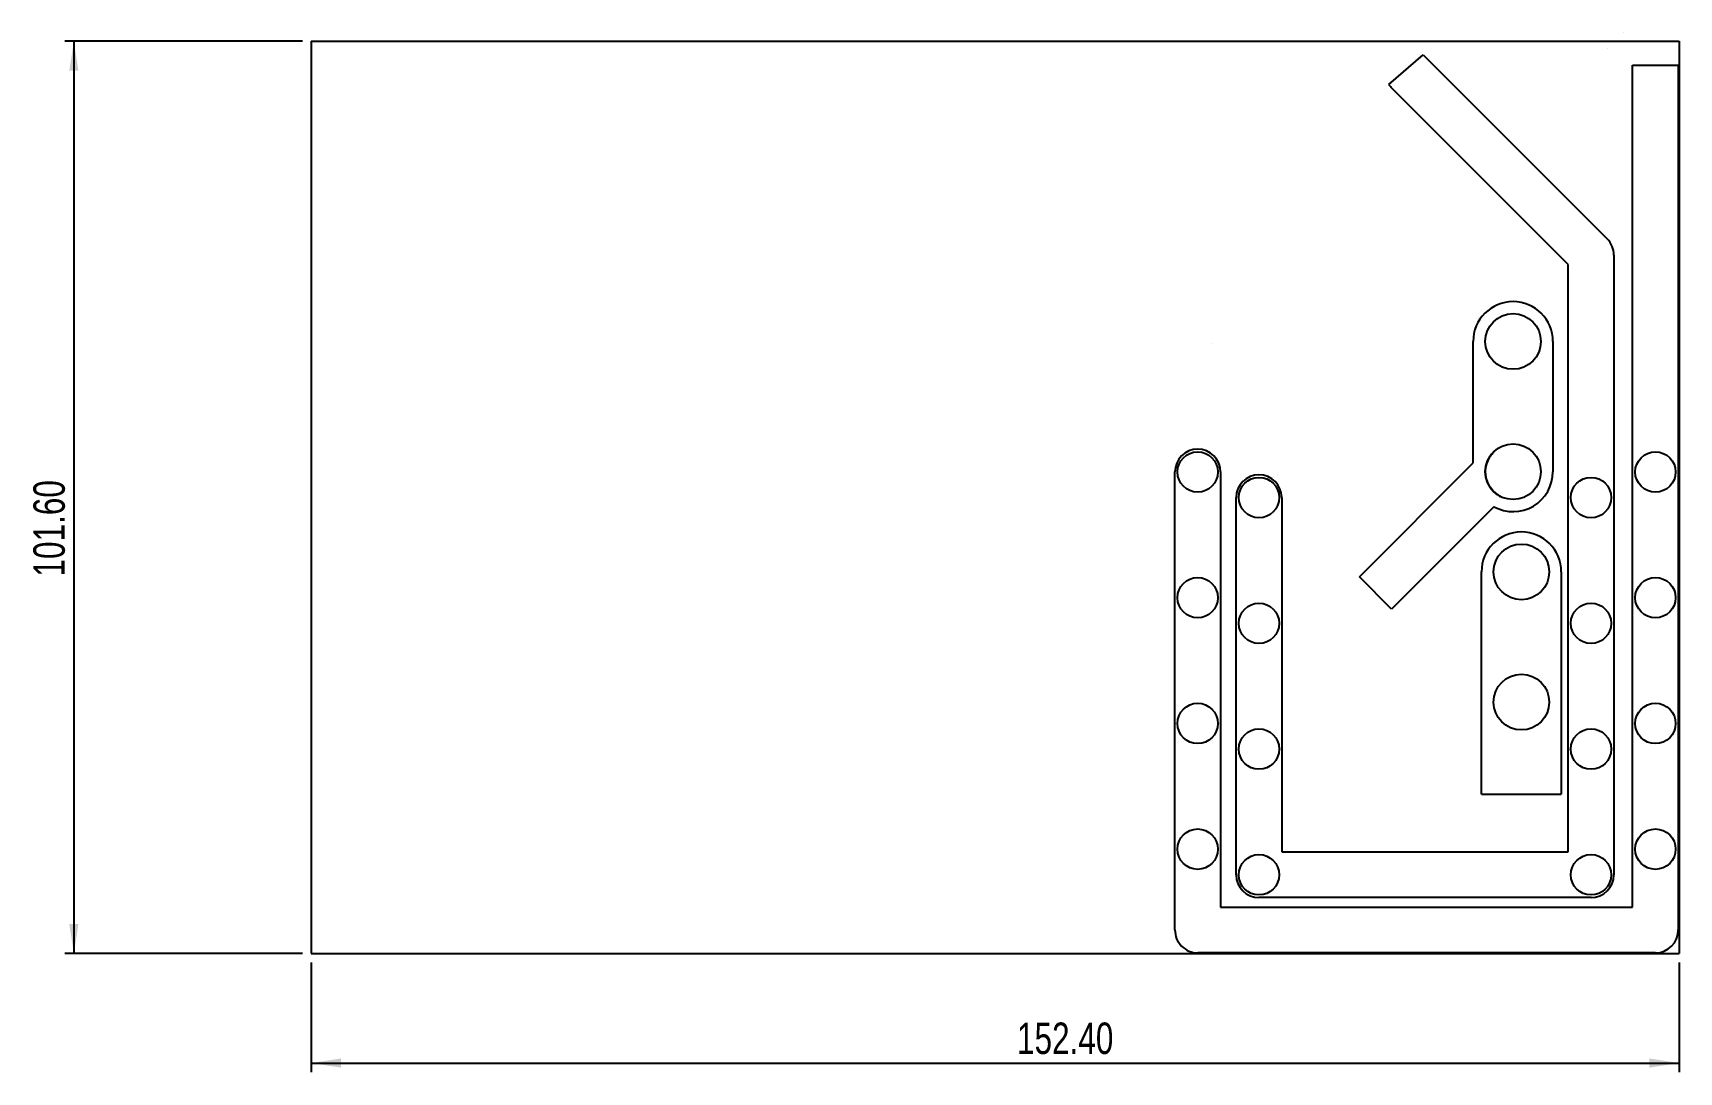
# Model space of a CAD drawing. Header units: millimetres. Extents: x -31 to 152, y 0 to 298.
# Drawn here: x -31 to 152.4, y 182.2 to 297.9 of the extents above; entities outside this region: 2.
import ezdxf

# ---------------------------------------------------------------- set-up
doc = ezdxf.new("R2010")
doc.units = ezdxf.units.MM
doc.layers.add('SLD-0', color=179, linetype='Continuous')
doc.styles.add('SLDTEXTSTYLE0', font='TXT', dxfattribs={"width": 0.75})
doc.styles.add('SLDTEXTSTYLE1', font='TXT', dxfattribs={"width": 0.7})
doc.dimstyles.new('SLDDIMSTYLE0', dxfattribs={"dimtxt": 3.5, "dimasz": 3.302, "dimexe": 0, "dimexo": 0.0625, "dimgap": 0.875, "dimtad": 1, "dimrnd": 1e-09, "dimzin": 4, "dimdsep": 46, "dimtxsty": 'SLDTEXTSTYLE0', "dimsah": 1, "dimcen": 0.09, "dimadec": 0, "dimazin": 1, "dimtfac": 1, "dimtofl": 0, "dimtmove": 0, "dimatfit": 3, "dimfxl": 1, "dimfrac": 2, "dimtolj": 1, "dimtzin": 12, "dimarcsym": 0})

# ---------------------------------------------------------------- blocks, each defined once
blk = doc.blocks.new('_D')
at = {"layer": 'SLD-0'}
for p, q in [((0.05, 194.37), (0.05, 182.18)), ((152.45, 194.37), (152.45, 182.18)), ((0.05, 183.18), (152.45, 183.18))]:
    blk.add_line(p, q, dxfattribs=at)
for points in [[(0.05, 183.18), (3.35, 182.67), (3.35, 183.69)], [(152.45, 183.18), (149.15, 183.69), (149.15, 182.67)]]:
    blk.add_solid(points, dxfattribs=at)
at = {"layer": 'SLD-0', "insert": (78.68, 187.69), "char_height": 3.5, "attachment_point": 1, "style": 'SLDTEXTSTYLE0'}
blk.add_mtext('152.40', dxfattribs=at)
blk = doc.blocks.new('_D_1')
at = {"layer": 'SLD-0'}
for p, q in [((-0.95, 296.97), (-27.41, 296.97)), ((-26.41, 296.97), (-26.41, 195.37)), ((-0.95, 195.37), (-27.41, 195.37))]:
    blk.add_line(p, q, dxfattribs=at)
for points in [[(-26.41, 296.97), (-26.92, 293.67), (-25.9, 293.67)], [(-26.41, 195.37), (-25.9, 198.67), (-26.92, 198.67)]]:
    blk.add_solid(points, dxfattribs=at)
at = {"layer": 'SLD-0', "insert": (-30.92, 237.35), "char_height": 3.5, "attachment_point": 1, "rotation": 90, "style": 'SLDTEXTSTYLE0'}
blk.add_mtext('101.60', dxfattribs=at)

msp = doc.modelspace()

# ---------------------------------------------------------------- linework, layer by layer
at = {"layer": 'SLD-0', "color": 179, "linetype": 'Continuous', "lineweight": 25}
for p, q in [((146.256, 297.88), (146.256, 297.879)), ((123.936, 295.44), (144.435, 274.94)), ((144.514, 296.138), (144.514, 296.138)), ((147.272, 248.996), (147.272, 294.296)), ((152.352, 294.296), (152.352, 248.996)), ((140.099, 272.092), (120.343, 291.847)), ((140.099, 246.143), (140.099, 272.092)), ((145.179, 273.144), (145.179, 246.143)), ((100.388, 263.296), (100.388, 263.296)), ((129.506, 249.997), (129.506, 263.526)), ((138.396, 263.526), (138.396, 249.026)), ((116.831, 237.322), (129.506, 249.997)), ((96.272, 234.996), (96.272, 248.996)), ((101.352, 248.996), (101.352, 234.996)), ((147.272, 234.996), (147.272, 248.996)), ((152.352, 248.996), (152.352, 234.996)), ((103.099, 232.143), (103.099, 246.143)), ((108.179, 246.143), (108.179, 232.143)), ((140.099, 232.143), (140.099, 246.143)), ((145.179, 246.143), (145.179, 232.143)), ((131.819, 245.126), (120.423, 233.73)), ((130.433, 223.375), (130.433, 237.875)), ((139.323, 237.875), (139.323, 223.375)), ((96.272, 220.996), (96.272, 234.996)), ((101.352, 234.996), (101.352, 220.996)), ((147.272, 220.996), (147.272, 234.996)), ((152.352, 234.996), (152.352, 220.996)), ((103.099, 218.143), (103.099, 232.143)), ((108.179, 232.143), (108.179, 218.143)), ((140.099, 218.144), (140.099, 232.143)), ((145.179, 232.143), (145.179, 218.144)), ((130.433, 213.125), (130.433, 223.375)), ((139.323, 223.375), (139.323, 213.125)), ((96.272, 206.996), (96.272, 220.996)), ((101.352, 220.996), (101.352, 206.996)), ((147.273, 206.996), (147.273, 220.996)), ((152.353, 220.996), (152.353, 206.996)), ((103.1, 204.143), (103.1, 218.143)), ((108.18, 218.143), (108.18, 206.683)), ((140.099, 206.683), (140.099, 218.143)), ((145.179, 218.143), (145.179, 204.143)), ((96.272, 197.997), (96.272, 206.996)), ((101.352, 206.996), (101.352, 200.536)), ((108.18, 206.683), (140.099, 206.683)), ((147.273, 200.536), (147.273, 206.996)), ((152.353, 206.996), (152.353, 197.996)), ((101.352, 200.536), (147.273, 200.536)), ((142.639, 201.603), (105.64, 201.603)), ((149.813, 195.456), (98.813, 195.456))]:
    msp.add_line(p, q, dxfattribs=at)
at = {"layer": 'SLD-0'}
for p, q in [((0.047, 296.97), (152.447, 296.97)), ((0.047, 296.97), (0.047, 195.37)), ((120.09, 292.143), (123.936, 295.44)), ((152.447, 296.97), (152.447, 195.37)), ((147.272, 294.296), (152.352, 294.296)), ((120.423, 233.73), (116.831, 237.322)), ((130.433, 213.125), (139.323, 213.125)), ((0.047, 195.37), (152.447, 195.37))]:
    msp.add_line(p, q, dxfattribs=at)
at = {"layer": 'SLD-0', "color": 179, "linetype": 'Continuous', "lineweight": 25}
for centre, radius in [((133.951, 263.526), 3.1), ((133.951, 249.026), 3.1), ((98.812, 248.996), 2.25), ((149.812, 248.996), 2.25), ((105.64, 246.143), 2.25), ((142.639, 246.143), 2.25), ((134.878, 237.875), 3.1), ((98.812, 234.996), 2.25), ((149.812, 234.996), 2.25), ((105.639, 232.143), 2.25), ((142.639, 232.143), 2.25), ((134.878, 223.375), 3.1), ((98.812, 220.996), 2.25), ((149.813, 220.996), 2.25), ((105.639, 218.143), 2.25), ((142.639, 218.143), 2.25), ((98.812, 206.996), 2.25), ((149.813, 206.996), 2.25), ((105.64, 204.143), 2.25), ((142.639, 204.143), 2.25)]:
    msp.add_circle(centre, radius, dxfattribs=at)
at = {"layer": 'SLD-0'}
msp.add_arc((122.139, 293.643), 2.54, 216.19618, 225, dxfattribs=at)
at = {"layer": 'SLD-0', "color": 179, "linetype": 'Continuous', "lineweight": 25}
for centre, radius, start, end in [((122.139, 293.643), 2.54, 216.19618, 225), ((142.639, 273.144), 2.54, 0, 45), ((142.639, 273.144), 2.54, 0, 45), ((133.951, 263.526), 4.445, 0, 180), ((98.812, 248.996), 2.54, 360, 180), ((133.951, 249.026), 3.1, 124.99311, 248.78482), ((105.639, 246.143), 2.54, 0, 180), ((133.951, 249.026), 4.445, 241.3359, 0), ((134.878, 237.875), 4.445, 0, 180), ((98.812, 220.996), 2.54, 180, 180.78977), ((98.812, 220.996), 2.54, 0, 0.78977), ((149.812, 220.996), 2.54, 180, 180.78561), ((149.813, 220.996), 2.54, 0, 0.78561), ((105.639, 218.143), 2.54, 180, 180.78977), ((105.64, 218.143), 2.54, 0, 0.78977), ((142.639, 218.144), 2.54, 180, 180.78561), ((142.639, 218.143), 2.54, 0, 0.78561), ((105.64, 204.143), 2.54, 180, 270), ((105.64, 204.143), 2.54, 180, 270), ((142.639, 204.143), 2.54, 270, 0), ((142.639, 204.143), 2.54, 270, 0), ((98.812, 197.997), 2.54, 180, 225.00381), ((149.813, 197.996), 2.54, 270, 0), ((149.813, 197.996), 2.54, 270, 0), ((98.813, 197.996), 2.54, 224.99619, 270)]:
    msp.add_arc(centre, radius, start, end, dxfattribs=at)

# ---------------------------------------------------------------- texts
at = {"color": 7, "linetype": 'Continuous', "char_height": 5.1381, "attachment_point": 1, "style": 'SLDTEXTSTYLE1'}
for s, insert in [('SOLIDWORKS Educational Product.', (0, 14.331)), ('For Instructional Use Only.', (0, 6.623))]:
    msp.add_mtext(s, dxfattribs=dict(at, insert=insert))

# ---------------------------------------------------------------- dimensions: what is measured, and where the dimension line sits
at = {"layer": 'SLD-0'}
dim = msp.add_linear_dim(base=(-26.407, 195.37), p1=(0.047, 296.97), p2=(0.047, 195.37), angle=90, dimstyle='SLDDIMSTYLE0', dxfattribs=at)
dim.commit()
dim.dimension.update_dxf_attribs({"geometry": '_D_1', "text_midpoint": (-26.407, 244.458), "dimtype": 160})
dim = msp.add_linear_dim(base=(152.447, 183.178), p1=(0.047, 195.37), p2=(152.447, 195.37), dimstyle='SLDDIMSTYLE0', dxfattribs=at)
dim.commit()
dim.dimension.update_dxf_attribs({"geometry": '_D', "text_midpoint": (85.794, 183.178), "dimtype": 160})

doc.saveas('drawing.dxf')
